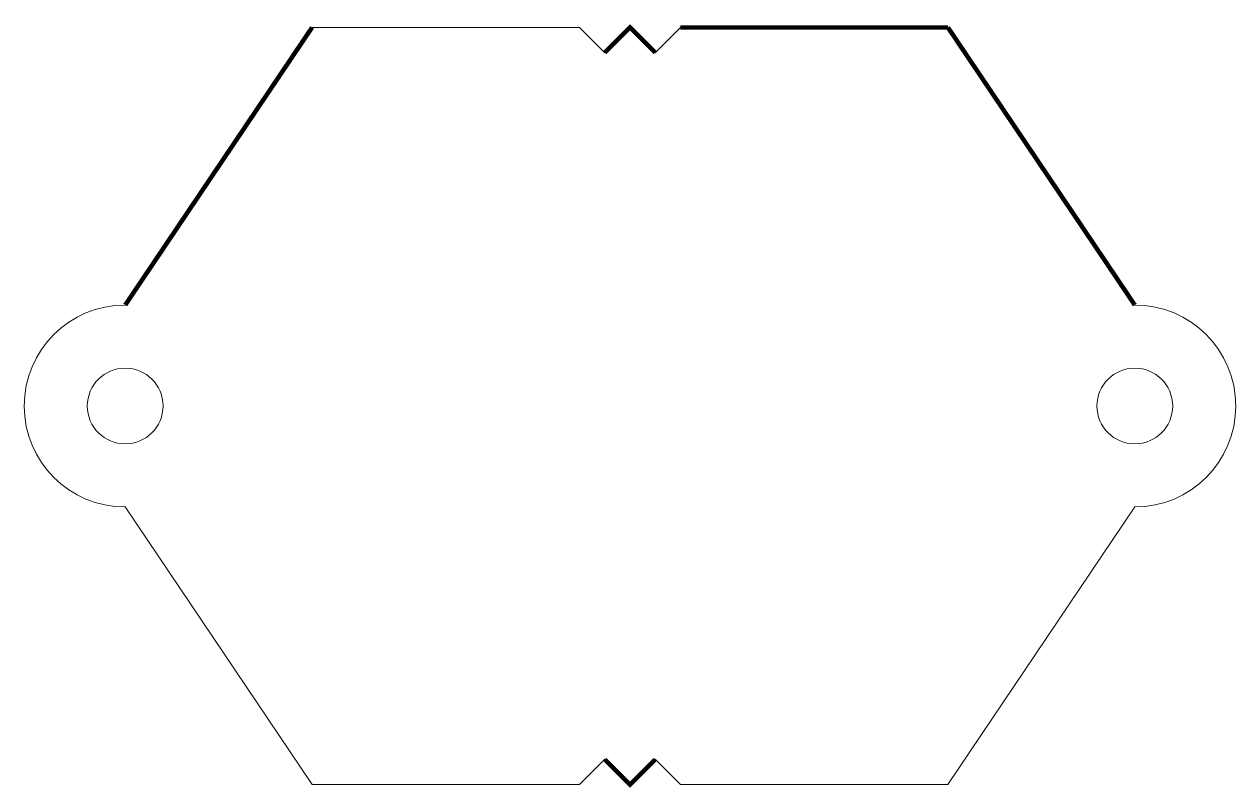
# Model space of a CAD drawing. Header units: millimetres. Extents: x -24 to 24, y -15.1 to 15.1.
import ezdxf

# ---------------------------------------------------------------- set-up
doc = ezdxf.new("R2010")
doc.units = ezdxf.units.MM
doc.linetypes.add('K5LT32768', pattern=[0])

msp = doc.modelspace()

# ---------------------------------------------------------------- linework, layer by layer
at = {"color": 7, "linetype": 'K5LT32768', "lineweight": 18}
for p, q in [((-12.596, 15), (-2, 15)), ((-1, 14), (-2, 15)), ((1, 14), (2, 15)), ((-20, -4), (-12.596, -15)), ((20, -4), (12.596, -15)), ((-1, -14), (-2, -15)), ((1, -14), (2, -15)), ((-12.596, -15), (-2, -15)), ((12.596, -15), (2, -15))]:
    msp.add_line(p, q, dxfattribs=at)
at = {"color": 7, "linetype": 'K5LT32768', "const_width": 0.18}
for points in [[(-12.596, 15), (-20, 4)], [(1, 14), (0, 15), (-1, 14)], [(12.596, 15), (2, 15)], [(20, 4), (12.596, 15)], [(1, -14), (0, -15), (-1, -14)]]:
    msp.add_lwpolyline(points, dxfattribs=at)
at = {"color": 7, "linetype": 'K5LT32768', "lineweight": 18}
for centre in [(-20, 0), (20, 0)]:
    msp.add_circle(centre, 1.5, dxfattribs=at)
for centre, start, end in [((-20, 0), 90, 270), ((-20, 0), 90, 270), ((20, 0), 270, 90), ((20, 0), 270, 90)]:
    msp.add_arc(centre, 4, start, end, dxfattribs=at)

doc.saveas('drawing.dxf')
